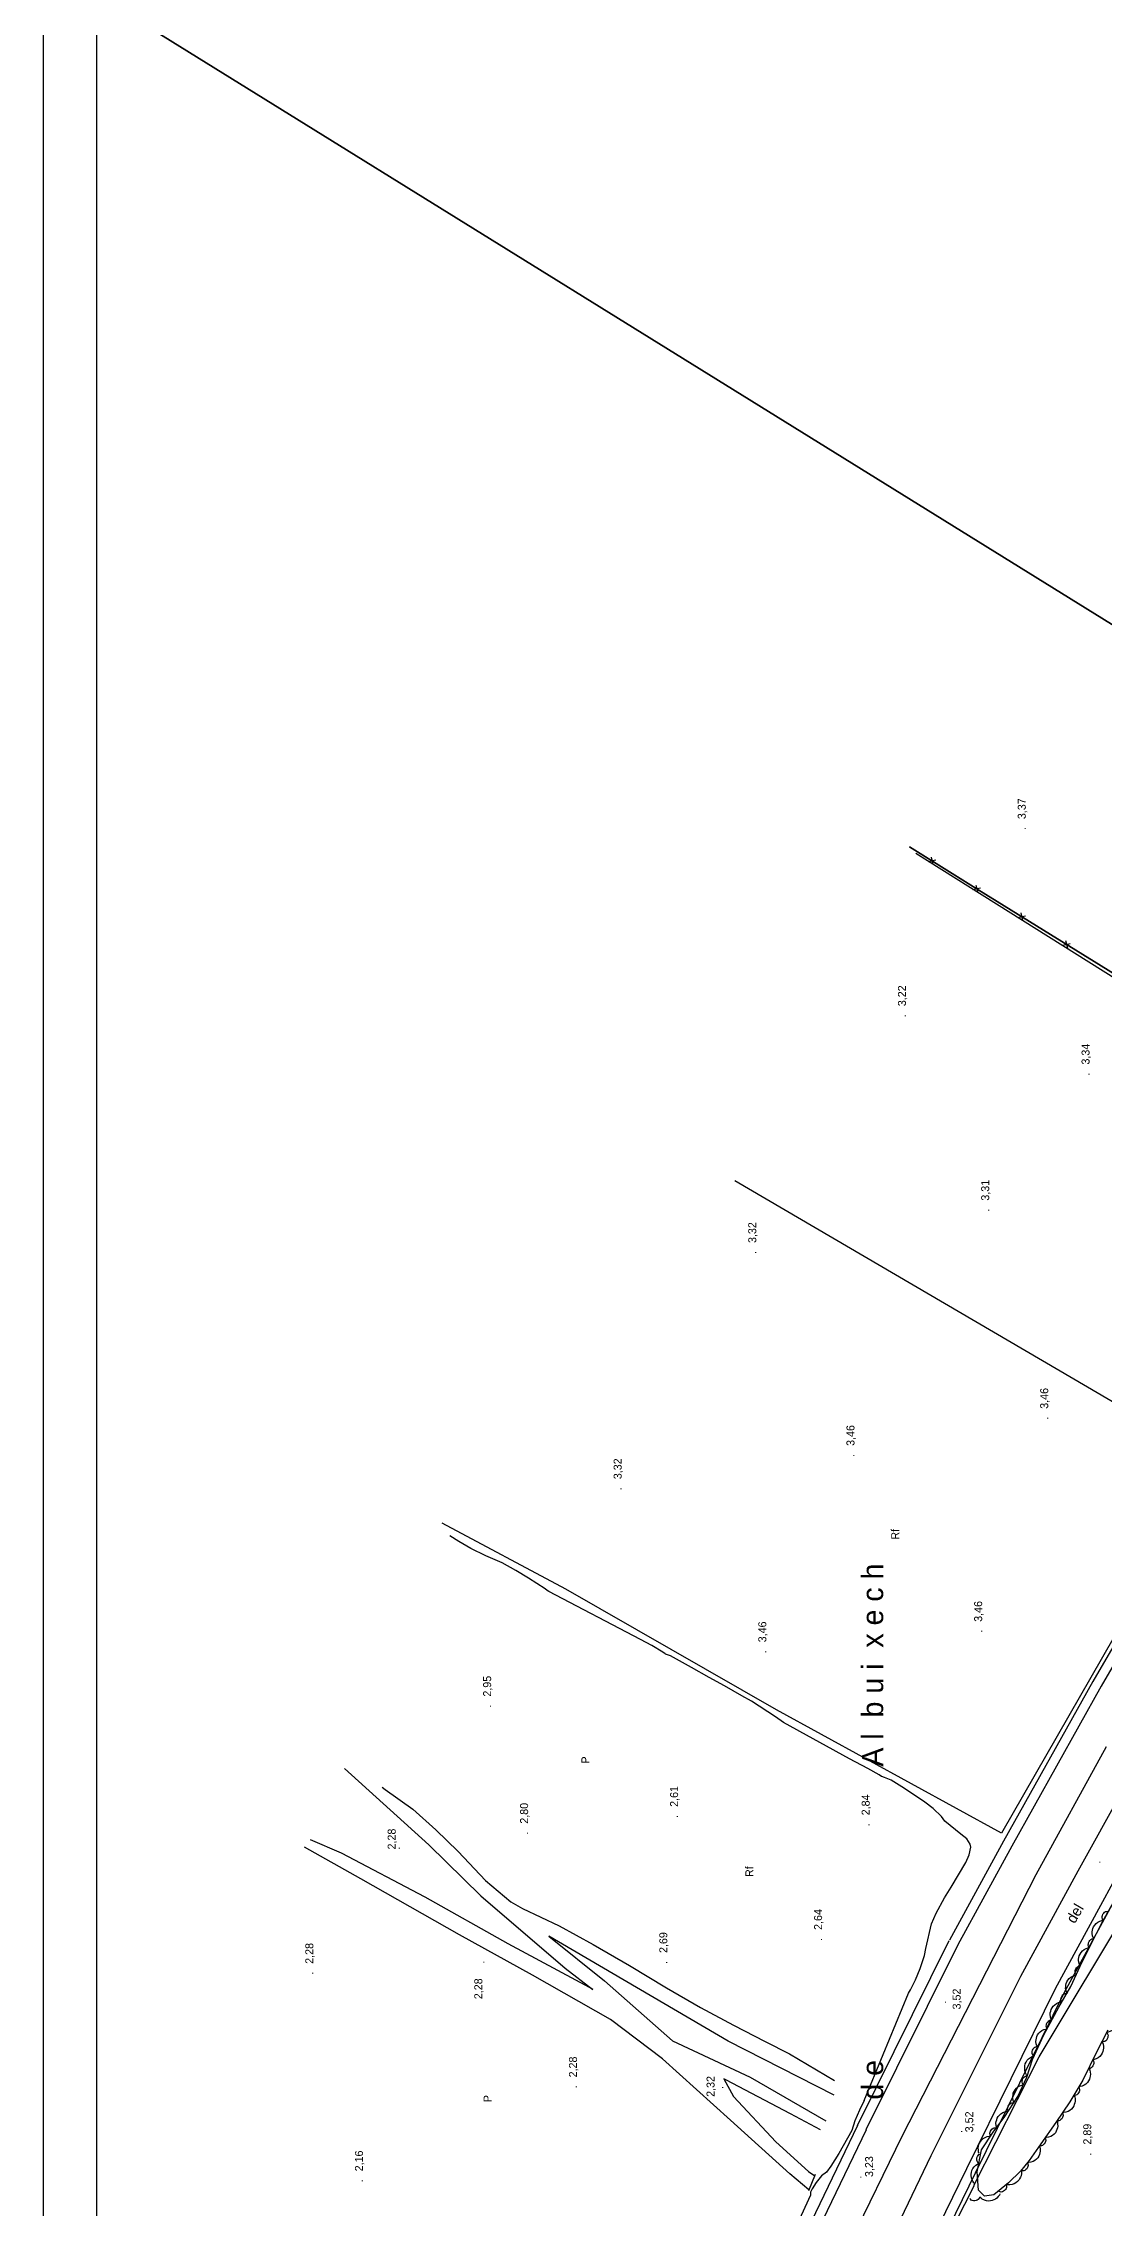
# Model space of a CAD drawing. Extents: x 731154 to 731744, y 4379381 to 4380408.
# Drawn here: x 731154.5 to 731353.3, y 4379796.2 to 4380201.9 of the extents above; entities that cross this region are included whole.
import ezdxf

# ---------------------------------------------------------------- set-up
doc = ezdxf.new("R2010")
doc.units = 0
doc.linetypes.add('DASHED', pattern=[0])
doc.layers.get('0').update_dxf_attribs({"linetype": 'CONTINUOUS'})
for name, color, linetype in [('1', 7, 'CONTINUOUS'), ('2', 7, 'CONTINUOUS'), ('36', 7, 'CONTINUOUS'), ('44', 7, 'CONTINUOUS'), ('48', 7, 'CONTINUOUS'), ('50', 7, 'CONTINUOUS'), ('51', 7, 'CONTINUOUS'), ('53', 7, 'CONTINUOUS'), ('8', 7, 'CONTINUOUS'), ('PATTERN_CLASS', 7, 'CONTINUOUS')]:
    doc.layers.add(name, color=color, linetype=linetype)

msp = doc.modelspace()

# ---------------------------------------------------------------- linework, layer by layer
at = {"layer": '1', "color": 0, "linetype": 'CONTINUOUS'}
for p, q in [((731320.93, 4380049.34), (731321.27, 4380047.93)), ((731320.37, 4380048.49), (731321.8, 4380048.8)), ((731328.77, 4380043.25), (731330.19, 4380043.56)), ((731329.33, 4380044.1), (731329.67, 4380042.68)), ((731337.19, 4380038.03), (731338.61, 4380038.35)), ((731337.74, 4380038.89), (731338.09, 4380037.47)), ((731345.61, 4380032.82), (731347.03, 4380033.14)), ((731346.16, 4380033.68), (731346.51, 4380032.26)), ((731307.12, 4379811.57), (731324.34, 4379846.26))]:
    msp.add_line(p, q, dxfattribs=at)
for points in [[(731327.65, 4379803.55), (731344.28, 4379837.3), (731363.59, 4379872.78), (731391.14, 4379920.03), (731420.09, 4379966.58), (731447.8, 4380010.21), (731471.68, 4380048.21), (731502.19, 4380096.4), (731528.62, 4380138.02), (731567.83, 4380200)], [(731329.26, 4379802.75), (731345.88, 4379836.46), (731365.16, 4379871.9), (731392.68, 4379919.1), (731421.61, 4379965.62), (731449.32, 4380009.26), (731473.2, 4380047.26), (731503.71, 4380095.44), (731530.14, 4380137.06), (731569.95, 4380200)], [(731316.9, 4380051.27), (731329.89, 4380043.16), (731364.94, 4380021.46), (731410.65, 4379993.41), (731413.73, 4379998.1)], [(731388.5, 4380008.96), (731398.7, 4380002.89), (731400.09, 4380002.42), (731401.95, 4380001.75), (731403.63, 4380001.14), (731405.19, 4380000.67), (731406.84, 4380000.32), (731408.59, 4380000.04), (731410.4, 4379999.76), (731412.37, 4379999.44), (731414.57, 4379999.03), (731417.08, 4379998.4), (731412.86, 4379992.17), (731398.99, 4379970.48), (731372.84, 4379928.29), (731352.82, 4379893.92), (731336.1, 4379863.98), (731325.95, 4379845.46), (731308.73, 4379810.77)], [(731411.34, 4379993.14), (731397.47, 4379971.44), (731371.3, 4379929.21), (731351.26, 4379894.82), (731334.52, 4379864.86), (731324.37, 4379846.32)], [(731315.54, 4379809.61), (731340.65, 4379858.66), (731353.83, 4379882.62)], [(731356.97, 4379874.56), (731348.44, 4379859.27), (731337.72, 4379839.52), (731320.88, 4379805.88)], [(731307.12, 4379811.57), (731281.95, 4379759.26), (731246.37, 4379685.38), (731211.08, 4379611.96), (731200, 4379589.2)], [(731308.74, 4379810.79), (731283.57, 4379758.48), (731247.99, 4379684.6), (731212.7, 4379611.17), (731200, 4379585.08)], [(731200, 4379570.42), (731220.06, 4379611.77), (731255.09, 4379683.82), (731286.8, 4379750.73), (731315.54, 4379809.61)], [(731320.88, 4379805.88), (731296.63, 4379755.28), (731271.32, 4379703.52), (731235.59, 4379629.52), (731200.4, 4379556.5), (731200, 4379555.66)], [(731200, 4379539.75), (731204.65, 4379549.44), (731213.88, 4379568.62), (731223.71, 4379589), (731234.12, 4379610.61), (731245, 4379633.19), (731256.15, 4379656.21), (731267.04, 4379678.69), (731277.42, 4379700.16), (731288.36, 4379722.82), (731302.52, 4379752.1), (731327.65, 4379803.55)], [(731329.27, 4379802.76), (731304.14, 4379751.32), (731289.98, 4379722.04), (731279.04, 4379699.38), (731268.66, 4379677.92), (731257.77, 4379655.44), (731246.62, 4379632.41), (731235.74, 4379609.83), (731225.33, 4379588.21), (731215.5, 4379567.84), (731206.27, 4379548.67), (731200, 4379535.59)]]:
    msp.add_lwpolyline(points, dxfattribs=at)
at = {"layer": '2', "color": 0, "linetype": 'CONTINUOUS'}
msp.add_line((731299.23, 4379802.4), (731297.97, 4379799.37), dxfattribs=at)
at = {"layer": '44', "color": 0, "linetype": 'CONTINUOUS'}
for points in [[(731308.4, 4379816.27), (731316.72, 4379836.42), (731317.05, 4379837), (731317.98, 4379838.91), (731318.86, 4379841.05), (731319.71, 4379843.46), (731319.97, 4379844.8), (731321, 4379849.41), (731321.88, 4379851.37), (731323.43, 4379854.25), (731324.68, 4379856.26), (731327.42, 4379860.87), (731328.05, 4379862.3), (731328.39, 4379863.75), (731328.28, 4379864.35), (731327.63, 4379865.32), (731326.5, 4379866.17), (731323.53, 4379868.62), (731322.87, 4379869.5), (731321.32, 4379871.02), (731319.73, 4379872.17), (731315.94, 4379874.75), (731313.42, 4379876.33), (731312.23, 4379876.84), (731311.67, 4379877.01), (731311.63, 4379877.02), (731311.2, 4379877.29), (731309.05, 4379878.48), (731305.64, 4379880.29), (731293.28, 4379887.13), (731291.77, 4379888.16), (731287.29, 4379891.1), (731285.43, 4379892.14), (731282.19, 4379894.03), (731279.33, 4379895.59), (731276.04, 4379897.46), (731272.09, 4379899.61), (731271.16, 4379899.96), (731271.07, 4379900), (731270.66, 4379900.29), (731268.58, 4379901.58), (731266.48, 4379902.71), (731249.25, 4379911.69), (731248.98, 4379911.88), (731248.56, 4379912.17), (731245.46, 4379914.21), (731243.11, 4379915.62), (731240.51, 4379917.04), (731237.45, 4379918.36), (731234.64, 4379919.75), (731232.39, 4379921.03), (731230.69, 4379922.14)], [(731329, 4379800.5), (731341.17, 4379824.46), (731341.17, 4379824.46), (731358.57, 4379853.42)], [(731308.4, 4379816.27), (731307.51, 4379814.44), (731306.66, 4379812.46), (731306.09, 4379810.66), (731303.65, 4379806.34), (731302.16, 4379803.96), (731301.32, 4379802.85), (731300.42, 4379802.17), (731299.36, 4379800.92), (731298.61, 4379799.75), (731298.31, 4379799.07), (731298.33, 4379798.52), (731259.87, 4379714.78)], [(731200, 4379534.36), (731317.13, 4379777.02), (731318.51, 4379779.92), (731322.42, 4379787.54), (731324.14, 4379790.75), (731328.81, 4379799.89), (731329.03, 4379800.34), (731329, 4379800.5)]]:
    msp.add_lwpolyline(points, dxfattribs=at)
at = {"layer": '51', "color": 0, "linetype": 'CONTINUOUS'}
for points in [[(731318.06, 4380050.05), (731358.07, 4380024.98), (731410.01, 4379992.55), (731385.93, 4379954.46), (731357.19, 4379906.54), (731334.16, 4379866.36), (731291.94, 4379889.52), (731252.47, 4379912.14), (731229.26, 4379924.5)], [(731284.15, 4379988.71), (731347.67, 4379951.54), (731374.71, 4379935.74)]]:
    msp.add_lwpolyline(points, dxfattribs=at)
at = {"layer": '53', "color": 0, "linetype": 'CONTINUOUS'}
for points in [[(731351.43, 4379846.62), (731351.31, 4379846.82), (731351.21, 4379847.17), (731351.12, 4379847.58), (731351.14, 4379847.9), (731351.2, 4379848.22), (731351.27, 4379848.53), (731351.41, 4379848.85), (731351.61, 4379849.16), (731351.86, 4379849.46), (731352.17, 4379849.7), (731352.56, 4379849.89), (731352.92, 4379849.99), (731353.16, 4379850.01), (731353.06, 4379850.27), (731352.99, 4379850.55), (731353, 4379850.77), (731353.04, 4379850.97), (731353.16, 4379851.2), (731353.29, 4379851.38), (731353.47, 4379851.56), (731353.66, 4379851.68), (731353.86, 4379851.7), (731354.01, 4379851.72)], [(731348.9, 4379841.49), (731348.78, 4379841.68), (731348.67, 4379842.04), (731348.58, 4379842.45), (731348.59, 4379842.76), (731348.65, 4379843.08), (731348.71, 4379843.4), (731348.85, 4379843.72), (731349.05, 4379844.03), (731349.29, 4379844.34), (731349.6, 4379844.58), (731349.99, 4379844.78), (731350.34, 4379844.88), (731350.58, 4379844.91), (731350.47, 4379845.16), (731350.4, 4379845.44), (731350.42, 4379845.66), (731350.45, 4379845.86), (731350.56, 4379846.1), (731350.7, 4379846.28), (731350.87, 4379846.46), (731351.06, 4379846.58), (731351.26, 4379846.61), (731351.41, 4379846.63)], [(731346.51, 4379836.3), (731346.37, 4379836.49), (731346.26, 4379836.84), (731346.16, 4379837.25), (731346.17, 4379837.57), (731346.21, 4379837.88), (731346.27, 4379838.2), (731346.4, 4379838.53), (731346.59, 4379838.84), (731346.83, 4379839.15), (731347.13, 4379839.4), (731347.52, 4379839.61), (731347.87, 4379839.72), (731348.11, 4379839.75), (731348, 4379840), (731347.92, 4379840.28), (731347.93, 4379840.5), (731347.96, 4379840.7), (731348.07, 4379840.94), (731348.2, 4379841.12), (731348.37, 4379841.31), (731348.55, 4379841.43), (731348.75, 4379841.46), (731348.9, 4379841.49)], [(731343.5, 4379831.42), (731343.39, 4379831.62), (731343.31, 4379831.98), (731343.25, 4379832.4), (731343.28, 4379832.71), (731343.36, 4379833.03), (731343.45, 4379833.34), (731343.61, 4379833.65), (731343.83, 4379833.95), (731344.1, 4379834.23), (731344.42, 4379834.45), (731344.82, 4379834.62), (731345.18, 4379834.7), (731345.43, 4379834.71), (731345.34, 4379834.97), (731345.28, 4379835.25), (731345.31, 4379835.47), (731345.36, 4379835.67), (731345.49, 4379835.89), (731345.64, 4379836.06), (731345.83, 4379836.23), (731346.02, 4379836.34), (731346.22, 4379836.35), (731346.38, 4379836.36)], [(731340.86, 4379826.34), (731340.74, 4379826.54), (731340.65, 4379826.9), (731340.57, 4379827.31), (731340.6, 4379827.63), (731340.67, 4379827.95), (731340.74, 4379828.26), (731340.89, 4379828.58), (731341.1, 4379828.88), (731341.36, 4379829.17), (731341.68, 4379829.4), (731342.07, 4379829.59), (731342.43, 4379829.68), (731342.68, 4379829.69), (731342.58, 4379829.95), (731342.52, 4379830.23), (731342.54, 4379830.45), (731342.58, 4379830.65), (731342.71, 4379830.88), (731342.85, 4379831.05), (731343.03, 4379831.23), (731343.22, 4379831.34), (731343.42, 4379831.36), (731343.58, 4379831.38)], [(731355.38, 4379832.55), (731355.51, 4379832.36), (731355.64, 4379832.01), (731355.75, 4379831.61), (731355.76, 4379831.29), (731355.72, 4379830.97), (731355.67, 4379830.65), (731355.55, 4379830.32), (731355.37, 4379830), (731355.14, 4379829.68), (731354.85, 4379829.43), (731354.47, 4379829.2), (731354.13, 4379829.08), (731353.88, 4379829.04), (731354.01, 4379828.79), (731354.1, 4379828.52), (731354.09, 4379828.3), (731354.07, 4379828.09), (731353.97, 4379827.85), (731353.85, 4379827.67), (731353.68, 4379827.48), (731353.5, 4379827.35), (731353.3, 4379827.31), (731353.15, 4379827.28)], [(731338.96, 4379820.94), (731338.81, 4379821.11), (731338.65, 4379821.45), (731338.51, 4379821.84), (731338.48, 4379822.16), (731338.49, 4379822.48), (731338.51, 4379822.8), (731338.6, 4379823.14), (731338.75, 4379823.48), (731338.95, 4379823.81), (731339.22, 4379824.09), (731339.58, 4379824.34), (731339.91, 4379824.5), (731340.15, 4379824.56), (731340.01, 4379824.79), (731339.9, 4379825.06), (731339.88, 4379825.28), (731339.89, 4379825.48), (731339.97, 4379825.73), (731340.07, 4379825.93), (731340.22, 4379826.13), (731340.39, 4379826.28), (731340.58, 4379826.33), (731340.73, 4379826.38)], [(731352.96, 4379827.37), (731353.09, 4379827.17), (731353.19, 4379826.82), (731353.28, 4379826.41), (731353.26, 4379826.09), (731353.21, 4379825.77), (731353.14, 4379825.46), (731353, 4379825.14), (731352.8, 4379824.82), (731352.55, 4379824.52), (731352.25, 4379824.28), (731351.86, 4379824.09), (731351.5, 4379823.98), (731351.26, 4379823.96), (731351.37, 4379823.7), (731351.44, 4379823.42), (731351.42, 4379823.21), (731351.39, 4379823), (731351.27, 4379822.77), (731351.14, 4379822.59), (731350.96, 4379822.41), (731350.78, 4379822.29), (731350.57, 4379822.27), (731350.42, 4379822.24)], [(731350.56, 4379822.17), (731350.67, 4379821.96), (731350.75, 4379821.6), (731350.81, 4379821.19), (731350.78, 4379820.87), (731350.7, 4379820.56), (731350.61, 4379820.25), (731350.45, 4379819.94), (731350.23, 4379819.64), (731349.96, 4379819.36), (731349.64, 4379819.14), (731349.24, 4379818.97), (731348.88, 4379818.89), (731348.63, 4379818.88), (731348.72, 4379818.62), (731348.77, 4379818.33), (731348.74, 4379818.12), (731348.69, 4379817.92), (731348.56, 4379817.69), (731348.42, 4379817.52), (731348.23, 4379817.36), (731348.04, 4379817.25), (731347.83, 4379817.24), (731347.68, 4379817.23)], [(731336.57, 4379815.74), (731336.44, 4379815.94), (731336.33, 4379816.29), (731336.24, 4379816.7), (731336.24, 4379817.01), (731336.29, 4379817.33), (731336.35, 4379817.65), (731336.48, 4379817.97), (731336.67, 4379818.29), (731336.92, 4379818.6), (731337.22, 4379818.84), (731337.6, 4379819.05), (731337.95, 4379819.16), (731338.2, 4379819.19), (731338.08, 4379819.44), (731338, 4379819.72), (731338.02, 4379819.94), (731338.05, 4379820.14), (731338.16, 4379820.38), (731338.29, 4379820.56), (731338.46, 4379820.74), (731338.64, 4379820.87), (731338.84, 4379820.9), (731339, 4379820.92)], [(731333.31, 4379811.02), (731333.21, 4379811.23), (731333.14, 4379811.6), (731333.1, 4379812.01), (731333.15, 4379812.33), (731333.24, 4379812.64), (731333.34, 4379812.94), (731333.51, 4379813.25), (731333.75, 4379813.54), (731334.03, 4379813.81), (731334.36, 4379814.01), (731334.77, 4379814.16), (731335.13, 4379814.23), (731335.38, 4379814.22), (731335.3, 4379814.49), (731335.26, 4379814.78), (731335.3, 4379814.99), (731335.36, 4379815.19), (731335.5, 4379815.41), (731335.65, 4379815.57), (731335.85, 4379815.73), (731336.04, 4379815.83), (731336.25, 4379815.83), (731336.4, 4379815.84)], [(731347.77, 4379817.17), (731347.86, 4379816.96), (731347.92, 4379816.59), (731347.94, 4379816.17), (731347.88, 4379815.86), (731347.78, 4379815.55), (731347.67, 4379815.25), (731347.49, 4379814.95), (731347.25, 4379814.67), (731346.96, 4379814.41), (731346.62, 4379814.22), (731346.2, 4379814.08), (731345.84, 4379814.03), (731345.59, 4379814.04), (731345.66, 4379813.77), (731345.69, 4379813.48), (731345.65, 4379813.27), (731345.58, 4379813.08), (731345.43, 4379812.86), (731345.28, 4379812.7), (731345.07, 4379812.55), (731344.87, 4379812.46), (731344.67, 4379812.46), (731344.51, 4379812.46)], [(731329.95, 4379806.4), (731329.85, 4379806.61), (731329.79, 4379806.97), (731329.75, 4379807.39), (731329.8, 4379807.7), (731329.9, 4379808.01), (731330, 4379808.31), (731330.18, 4379808.62), (731330.42, 4379808.9), (731330.7, 4379809.17), (731331.04, 4379809.37), (731331.45, 4379809.52), (731331.81, 4379809.58), (731332.06, 4379809.57), (731331.98, 4379809.84), (731331.94, 4379810.13), (731331.99, 4379810.34), (731332.05, 4379810.54), (731332.19, 4379810.75), (731332.35, 4379810.91), (731332.54, 4379811.07), (731332.74, 4379811.17), (731332.94, 4379811.17), (731333.1, 4379811.17)], [(731344.52, 4379812.46), (731344.61, 4379812.25), (731344.66, 4379811.89), (731344.69, 4379811.47), (731344.63, 4379811.15), (731344.52, 4379810.85), (731344.41, 4379810.55), (731344.23, 4379810.25), (731343.98, 4379809.97), (731343.69, 4379809.71), (731343.35, 4379809.52), (731342.94, 4379809.38), (731342.57, 4379809.33), (731342.33, 4379809.34), (731342.4, 4379809.08), (731342.43, 4379808.79), (731342.38, 4379808.58), (731342.31, 4379808.38), (731342.16, 4379808.17), (731342, 4379808.01), (731341.8, 4379807.86), (731341.6, 4379807.76), (731341.4, 4379807.77), (731341.24, 4379807.77)], [(731329.12, 4379800.67), (731328.95, 4379800.83), (731328.75, 4379801.14), (731328.56, 4379801.52), (731328.49, 4379801.83), (731328.46, 4379802.15), (731328.44, 4379802.47), (731328.49, 4379802.81), (731328.6, 4379803.17), (731328.76, 4379803.53), (731329, 4379803.84), (731329.32, 4379804.13), (731329.63, 4379804.32), (731329.86, 4379804.41), (731329.69, 4379804.63), (731329.55, 4379804.88), (731329.5, 4379805.09), (731329.48, 4379805.3), (731329.53, 4379805.55), (731329.62, 4379805.76), (731329.74, 4379805.98), (731329.88, 4379806.15), (731330.07, 4379806.22), (731330.22, 4379806.29)], [(731341.24, 4379807.77), (731341.33, 4379807.56), (731341.38, 4379807.2), (731341.4, 4379806.78), (731341.34, 4379806.46), (731341.24, 4379806.16), (731341.12, 4379805.86), (731340.94, 4379805.56), (731340.69, 4379805.28), (731340.4, 4379805.03), (731340.06, 4379804.84), (731339.64, 4379804.7), (731339.28, 4379804.66), (731339.03, 4379804.67), (731339.1, 4379804.4), (731339.13, 4379804.11), (731339.08, 4379803.9), (731339.01, 4379803.71), (731338.86, 4379803.49), (731338.7, 4379803.34), (731338.49, 4379803.19), (731338.3, 4379803.1), (731338.09, 4379803.1), (731337.93, 4379803.11)], [(731337.82, 4379803.19), (731337.88, 4379802.96), (731337.86, 4379802.59), (731337.8, 4379802.18), (731337.68, 4379801.88), (731337.53, 4379801.6), (731337.36, 4379801.33), (731337.12, 4379801.07), (731336.83, 4379800.84), (731336.49, 4379800.64), (731336.12, 4379800.52), (731335.69, 4379800.46), (731335.32, 4379800.48), (731335.09, 4379800.54), (731335.1, 4379800.26), (731335.08, 4379799.97), (731334.99, 4379799.78), (731334.89, 4379799.59), (731334.7, 4379799.41), (731334.52, 4379799.29), (731334.29, 4379799.18), (731334.08, 4379799.12), (731333.88, 4379799.17), (731333.72, 4379799.2)], [(731333.85, 4379798.77), (731333.76, 4379798.56), (731333.53, 4379798.27), (731333.25, 4379797.96), (731332.98, 4379797.79), (731332.69, 4379797.65), (731332.4, 4379797.52), (731332.05, 4379797.45), (731331.68, 4379797.43), (731331.29, 4379797.46), (731330.92, 4379797.57), (731330.53, 4379797.78), (731330.25, 4379798.01), (731330.08, 4379798.19), (731329.94, 4379797.96), (731329.75, 4379797.74), (731329.57, 4379797.63), (731329.38, 4379797.54), (731329.12, 4379797.49), (731328.9, 4379797.5), (731328.65, 4379797.54), (731328.44, 4379797.62), (731328.31, 4379797.77), (731328.2, 4379797.89)]]:
    msp.add_lwpolyline(points, dxfattribs=at)
at = {"layer": '8', "color": 0, "linetype": 'CONTINUOUS'}
for points in [[(731210.97, 4379878.53), (731226.78, 4379864.23), (731236.55, 4379854.63), (731252.36, 4379841.09), (731257.54, 4379837.09), (731256.91, 4379837.43)], [(731298.04, 4379799.54), (731294.43, 4379802.51), (731283.31, 4379812.61), (731270.61, 4379824.08), (731260.83, 4379831.44), (731246.24, 4379839.77), (731232.5, 4379847.34), (731214.01, 4379857.83), (731203.5, 4379863.76)], [(731302.79, 4379817.27), (731282.88, 4379827.4), (731249.3, 4379847.1)], [(731300.19, 4379810.79), (731294.56, 4379813.79), (731282.43, 4379820.18)]]:
    msp.add_lwpolyline(points, dxfattribs=at)
at = {"layer": '8', "color": 0, "linetype": 'DASHED'}
for points in [[(731218.02, 4379874.98), (731218.58, 4379874.58), (731223.78, 4379870.86), (731228.1, 4379867.04), (731232.26, 4379862.92), (731237.38, 4379857.53), (731242.17, 4379853.54), (731244.32, 4379852.29), (731251.2, 4379849.02), (731257.57, 4379845.54), (731264.37, 4379841.58), (731271.31, 4379837.42), (731277.69, 4379833.73), (731283.87, 4379830.4), (731289.8, 4379827.36), (731294.36, 4379825.01), (731302.81, 4379820.02)], [(731256.91, 4379837.43), (731241.67, 4379845.65), (731226.07, 4379854.36), (731210.42, 4379862.64), (731204.57, 4379865.16)], [(731249.3, 4379847.1), (731259.71, 4379838.71), (731272.45, 4379827.46), (731287.04, 4379820.66), (731301.21, 4379812.48)], [(731282.43, 4379820.18), (731282.08, 4379820.37), (731283.89, 4379817.01), (731291.82, 4379808.54), (731297.96, 4379802.98), (731299.12, 4379802.14)]]:
    msp.add_lwpolyline(points, dxfattribs=at)
at = {"layer": 'PATTERN_CLASS', "color": 0, "linetype": 'CONTINUOUS'}
for points in [[(731413.73, 4379998.1), (731410.65, 4379993.41), (731364.94, 4380021.46), (731329.89, 4380043.16), (731316.9, 4380051.27)], [(731354.08, 4379829.48), (731351.94, 4379825.31), (731349.36, 4379820.11), (731346.96, 4379816), (731344.29, 4379812.14), (731341.52, 4379808.17), (731339.29, 4379805.02), (731337.69, 4379803.06), (731335.43, 4379800.86), (731332.68, 4379798.59), (731330.96, 4379798.32), (731329.8, 4379799.5), (731329.56, 4379802.92), (731330.36, 4379807.02), (731332.56, 4379810.35), (731334.76, 4379813.28), (731337.19, 4379817.06), (731338.86, 4379820.63), (731339.94, 4379823.94), (731342.06, 4379828.57), (731344.87, 4379833.77), (731347.14, 4379837.67), (731348.9, 4379841.48), (731350.73, 4379845.23), (731352.88, 4379849.48), (731355.14, 4379853.48)]]:
    msp.add_lwpolyline(points, dxfattribs=at)

# ---------------------------------------------------------------- texts
at = {"layer": '36', "color": 0, "linetype": 'CONTINUOUS'}
for s, p in [('Rf', (731314.95, 4379921.39)), ('P', (731256.87, 4379879.44)), ('Rf', (731287.61, 4379858.17)), ('P', (731238.54, 4379815.96))]:
    msp.add_text(s, height=1.5, rotation=90, dxfattribs=at).set_placement(p)
at = {"layer": '48', "color": 0, "linetype": 'CONTINUOUS'}
for s, p in [(' 3,37', (731338.68, 4380055.89)), ('.', (731338.68, 4380054.39)), (' 3,22', (731316.22, 4380020.83)), ('.', (731316.22, 4380019.33)), (' 3,34', (731350.64, 4380009.89)), ('.', (731350.64, 4380008.39)), (' 3,31', (731331.83, 4379984.38)), (' 3,32', (731288.16, 4379976.44)), ('.', (731331.83, 4379982.88)), ('.', (731288.16, 4379974.94)), (' 3,46', (731342.89, 4379945.37)), ('.', (731342.89, 4379943.87)), (' 3,46', (731306.57, 4379938.41)), (' 3,32', (731262.92, 4379932.17)), ('.', (731306.57, 4379936.91)), ('.', (731262.92, 4379930.67)), (' 3,46', (731330.51, 4379905.44)), (' 3,46', (731290.04, 4379901.6)), ('.', (731330.51, 4379903.94)), ('.', (731290.04, 4379900.1)), (' 2,95', (731238.46, 4379891.42)), ('.', (731238.46, 4379889.92)), (' 2,61', (731273.5, 4379870.76)), (' 2,80', (731245.39, 4379867.6)), (' 2,84', (731309.42, 4379869.17)), (' 2,28', (731220.56, 4379862.77)), ('.', (731245.39, 4379866.1)), ('.', (731273.5, 4379869.26)), ('.', (731309.42, 4379867.67)), ('.', (731221.37, 4379863.31)), ('.', (731352.68, 4379860.69)), (' 2,64', (731300.5, 4379847.69)), (' 2,69', (731271.48, 4379843.37)), ('.', (731300.5, 4379846.19)), (' 2,28', (731205.12, 4379841.34)), ('.', (731237.21, 4379841.9)), ('.', (731271.48, 4379841.87)), ('.', (731205.12, 4379839.84)), (' 2,28', (731236.8, 4379834.71)), ('.', (731323.75, 4379834.41)), (' 3,52', (731326.47, 4379832.79)), (' 2,28', (731254.55, 4379820.05)), ('.', (731254.55, 4379818.55)), (' 2,32', (731280.34, 4379816.41)), ('.', (731281.97, 4379818.44)), (' 3,52', (731328.83, 4379809.77)), ('.', (731326.79, 4379810.17)), (' 2,89', (731350.96, 4379807.46)), (' 2,16', (731214.43, 4379802.44)), (' 3,23', (731310.06, 4379801.38)), ('.', (731350.96, 4379805.96)), ('.', (731307.88, 4379801.65)), ('.', (731214.43, 4379800.94))]:
    msp.add_text(s, height=1.5, rotation=90, dxfattribs=at).set_placement(p)
at = {"layer": '50', "color": 0, "linetype": 'CONTINUOUS'}
for s, height, rotation, p in [('T e r m i  n o                                     M u n i  c i  p a l                                                                      d e                                     A l  b u i  x e c h       ', 4, 90, (731311.95, 4379589.95)), ('del', 2, 59.7549, (731347.85, 4379849.3))]:
    msp.add_text(s, height=height, rotation=rotation, dxfattribs=at).set_placement(p)

# ---------------------------------------------------------------- meshes
at = {"color": 0, "linetype": 'CONTINUOUS'}
mesh = msp.add_polyface(dxfattribs=at)
corners = [(731154.5, 4379381), (731154.5, 4379381), (731154.5, 4379571.96), (731462.5, 4379381), (731154.5, 4379746.49), (731744, 4379381), (731154.5, 4380407.5), (731744, 4380042.01), (731744, 4380407.5)]
mesh.append_faces([[corners[k] for k in face] for face in [(0, 1, 3, 2), (2, 3, 5, 4), (4, 5, 7, 6), (6, 7, 8, 8)]], dxfattribs={"vtx0": -1, "vtx2": -1, "color": 0})
mesh = msp.add_polyface(dxfattribs=at)
corners = [(731164.5, 4379391), (731164.5, 4379391), (731164.5, 4379575.76), (731462.5, 4379391), (731164.5, 4379744.09), (731734, 4379391), (731164.5, 4380211), (731734, 4379857.91), (731462.5, 4380211), (731734, 4380042.67), (731734, 4380211)]
mesh.append_faces([[corners[k] for k in face] for face in [(0, 1, 3, 2), (2, 3, 5, 4), (4, 5, 7, 6), (6, 7, 9, 8), (8, 9, 10, 10)]], dxfattribs={"vtx0": -1, "vtx2": -1, "color": 0})

doc.saveas('drawing.dxf')
